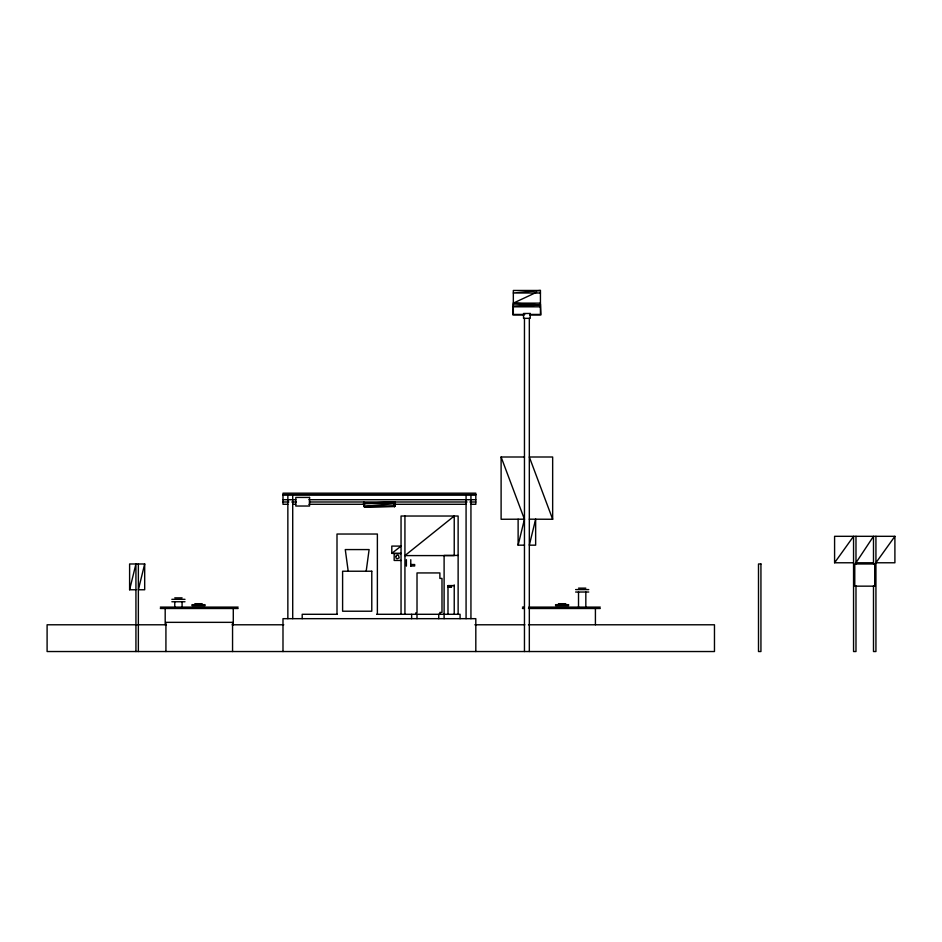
<?xml version="1.0" encoding="UTF-8"?>
<svg xmlns="http://www.w3.org/2000/svg" width="942" height="942" viewBox="0 0 942 942"><rect width="100%" height="100%" fill="white"/><g stroke="black" fill="none" stroke-linecap="round" stroke-linejoin="round"><path stroke-width="1.41" d="M416.988 618.67L417.012 614.29M366.191 571.229L369.111 549.575L345.278 549.575L348.199 571.229M524.458 545.171L518.124 545.171L524.458 519.183L501.109 519.266L501.109 457L524.458 457M135.931 589.763L129.607 589.763L135.931 563.975L135.931 651.534M144.691 563.975L138.356 589.763L144.691 589.763L144.691 563.975L129.607 563.975L129.607 589.763M853.558 562.774L834.588 562.774L853.558 536.316L853.558 651.534L855.984 651.534L855.984 585.9M894.9 536.316L875.93 562.774L894.9 562.774L894.9 536.316L834.588 536.316L834.588 562.774M364.318 503.699L364.318 506.855L394.957 506.372L394.957 503.699L394.474 506.372L364.318 506.855L363.836 503.699L364.318 506.372L394.474 503.699L394.957 506.372L363.836 506.372M447.992 614.29L447.992 585.594L451.159 587.255L447.992 586.937L451.512 586.901L451.512 585.594M391.801 553.39L401.045 546.089L391.801 546.089L391.801 553.39L401.045 553.39M540.437 306.809L513.331 306.809L540.437 304.937L513.331 303.136L536.563 292.279M448.533 587.255L451.512 586.901M530.452 314.44L540.437 314.44L540.437 290.466L513.331 292.997L540.437 292.997M363.341 503.699L395.452 503.205M540.437 290.466L513.331 290.466L513.331 314.44L524.741 314.44M513.331 303.136L540.437 303.136M513.331 304.231L512.837 314.934L524.082 314.934M540.437 304.231L540.932 314.934L529.698 314.934M513.331 304.937L540.437 304.937M282.989 494.632L475.816 494.632M282.989 494.844L475.816 494.844M282.989 499.707L295.812 499.707M308.87 499.707L475.816 499.707M282.989 501.992L288.864 501.992M291.808 501.992L296.212 501.992M309.282 501.992L467.044 501.992M469.928 501.992L475.816 501.992M287.852 504.288L282.989 504.288L282.989 493.172L475.816 493.172L475.816 504.288L470.941 504.288M292.715 504.288L295.647 504.288M308.87 504.288L364.707 504.288M394.086 504.288L466.078 504.288M529.322 519.183L552.66 519.266L552.66 457L529.322 457L552.66 519.266M401.045 553.543L394.168 553.543L394.168 560.455L401.045 560.455M458.13 555.427L444.106 555.427L444.106 618.67M873.493 562.774L855.984 562.774L873.493 536.316L873.493 563.975M410.771 564.529L414.668 564.529L414.668 565.989L410.771 565.989M447.992 585.594L454.232 585.594M578.518 588.138L585.83 588.138M575.609 589.586L588.75 589.586M575.609 592.023L588.75 592.023M174.765 597.864L182.089 597.864M171.856 599.324L184.997 599.324M171.856 601.75L184.997 601.75M194.853 603.692L202.177 603.692M558.429 603.692L565.753 603.692M191.944 604.67L205.085 604.67M555.521 604.67L568.662 604.67M191.944 605.647L205.085 605.647M555.521 605.647L568.662 605.647M160.328 607.107L238.149 607.107M522.445 607.107L523.776 607.107M528.898 607.107L600.278 607.107M528.474 608.238L595.415 608.238L595.415 624.782M160.328 608.497L238.149 608.497M522.445 608.497L523.776 608.497M528.898 608.497L600.278 608.497M337.212 614.29L302.194 614.29L302.194 618.67M376.612 614.29L460.073 614.29L460.073 618.67M166.345 624.782L47.1 624.782L47.1 651.534L714.472 651.534L714.472 624.782L528.474 624.782M232.121 624.782L283.766 624.782M474.862 624.782L524.835 624.782M501.109 457L524.458 519.266M875.93 536.316L875.93 651.534L873.493 651.534L873.493 585.9M855.984 536.316L855.984 563.975M585.83 592.023L585.83 607.107M578.518 592.023L578.518 607.107M529.322 318.337L529.322 651.534M524.458 318.337L524.458 651.534M518.124 519.183L518.124 545.171M475.816 651.534L475.816 618.67L282.989 618.67L282.989 651.534M470.941 494.844L470.941 618.67M466.078 494.844L466.078 618.67M458.13 614.29L458.13 516.028L401.045 516.028L401.045 614.29M454.232 584.935L454.232 614.29M439.879 614.29L439.879 612.418L441.986 612.418L441.986 578.412L439.879 578.412L439.879 572.936L417.012 572.936L417.012 612.653L415.975 612.653L415.975 614.29M438.748 614.29L438.748 618.67M411.642 614.29L411.642 618.67M410.771 559.701L410.771 566.13M406.391 559.701L406.391 566.13M404.93 516.028L404.93 614.29M394.957 503.205L394.957 501.992L363.836 503.205L363.836 501.992M394.474 503.699L394.474 506.855M377.377 614.29L377.377 534.032L337 534.032L337 614.29M292.715 494.844L292.715 618.67M287.852 494.844L287.852 618.67M233.286 624.782L233.286 608.238L165.191 608.238L165.191 624.782M232.556 651.534L232.556 622.344L165.922 622.344L165.922 651.534M182.089 601.75L182.089 607.107M174.765 601.75L174.765 607.107M138.356 563.975L138.356 651.534M395.84 556.51L396.017 557.911A1.86 1.86 0 0 0 397.124 558.759L399.184 557.911L398.525 555.415A1.86 1.86 0 0 0 397.135 555.179L396.7 555.403A1.86 1.86 0 0 0 395.828 556.475M535.645 519.183L529.322 545.171L535.645 545.171L535.645 519.183M454.232 516.028L404.93 555.592L454.232 555.592L454.232 516.028M530.228 313.474L523.54 313.474L523.54 318.337L530.228 318.337L530.228 313.474M309.565 497.423L295.812 497.423L295.812 506.031L309.565 506.031L309.565 497.423M760.936 563.975L758.498 563.975L758.498 651.534L760.936 651.534L760.936 563.975M874.718 563.975L854.771 563.975L854.771 586.159L874.718 586.159L874.718 563.975M371.784 571.229L342.605 571.229L342.605 611.217L371.784 611.217L371.784 571.229"/></g></svg>
